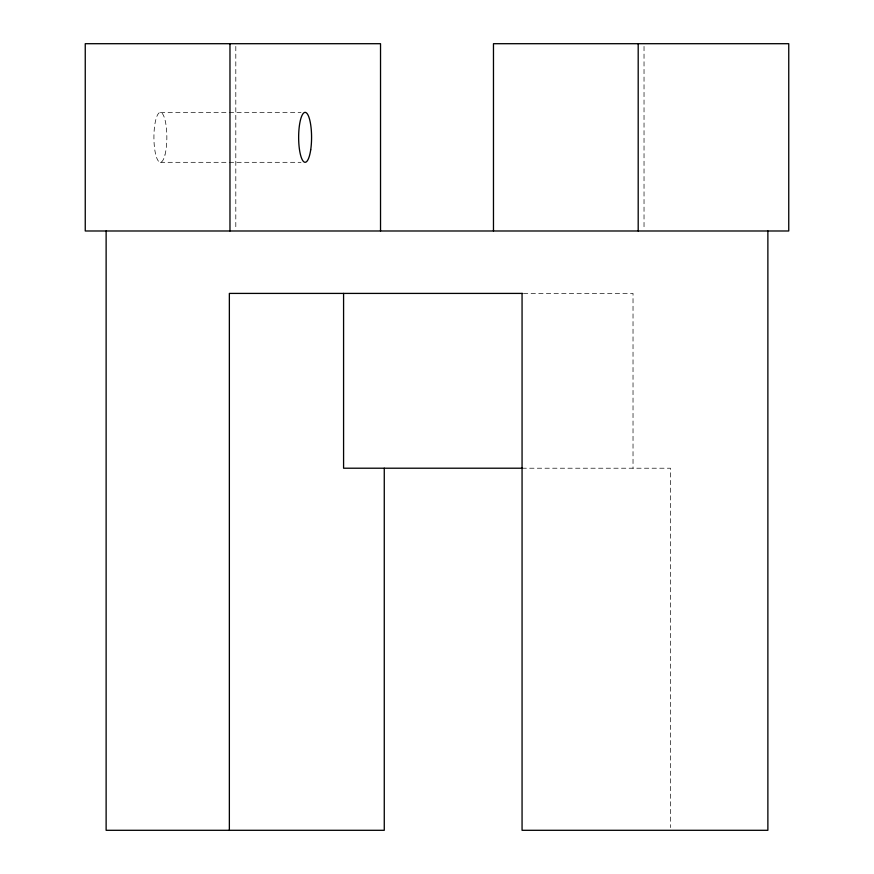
<?xml version="1.0" encoding="UTF-8"?>
<svg xmlns="http://www.w3.org/2000/svg" width="874" height="874" viewBox="0 0 874 874"><rect width="100%" height="100%" fill="white"/><g stroke="black" fill="none" stroke-linecap="round" stroke-linejoin="round"><path stroke-width="0.66" stroke-dasharray="4.37 3.28" d="M160.39 112.375L301.017 112.375M160.39 162.313L301.017 162.313M523.417 293.413L633.027 293.413L633.027 468.213M522.018 468.213L670.511 468.213L670.511 827.58M644.029 46.409L644.029 229.633M235.805 46.409L235.805 229.633M164.957 155.004A24.975 6.468 -90 0 0 162.061 113.227A24.975 6.468 -90 0 0 154.141 143.806A24.975 6.468 -90 0 0 164.957 155.004"/><path stroke-width="1.31" d="M522.433 293.413L229.359 293.413L229.359 830.3M522.433 468.213L343.58 468.213L343.58 293.413M767.875 230.987L767.875 830.3L522.062 830.3L522.062 293.413M638.195 43.7L638.195 230.987M493.471 230.987L493.471 43.7L788.752 43.7L788.752 230.987L85.248 230.987L85.248 43.7L380.529 43.7L380.529 230.987M384.265 468.213L384.265 830.3L106.125 830.3L106.125 230.987M229.971 43.7L229.971 230.987M310.707 149.825A24.975 6.468 -90 0 0 305.113 112.375A24.975 6.468 -90 0 0 299.509 149.825A24.975 6.468 -90 0 0 310.707 149.825"/></g></svg>
